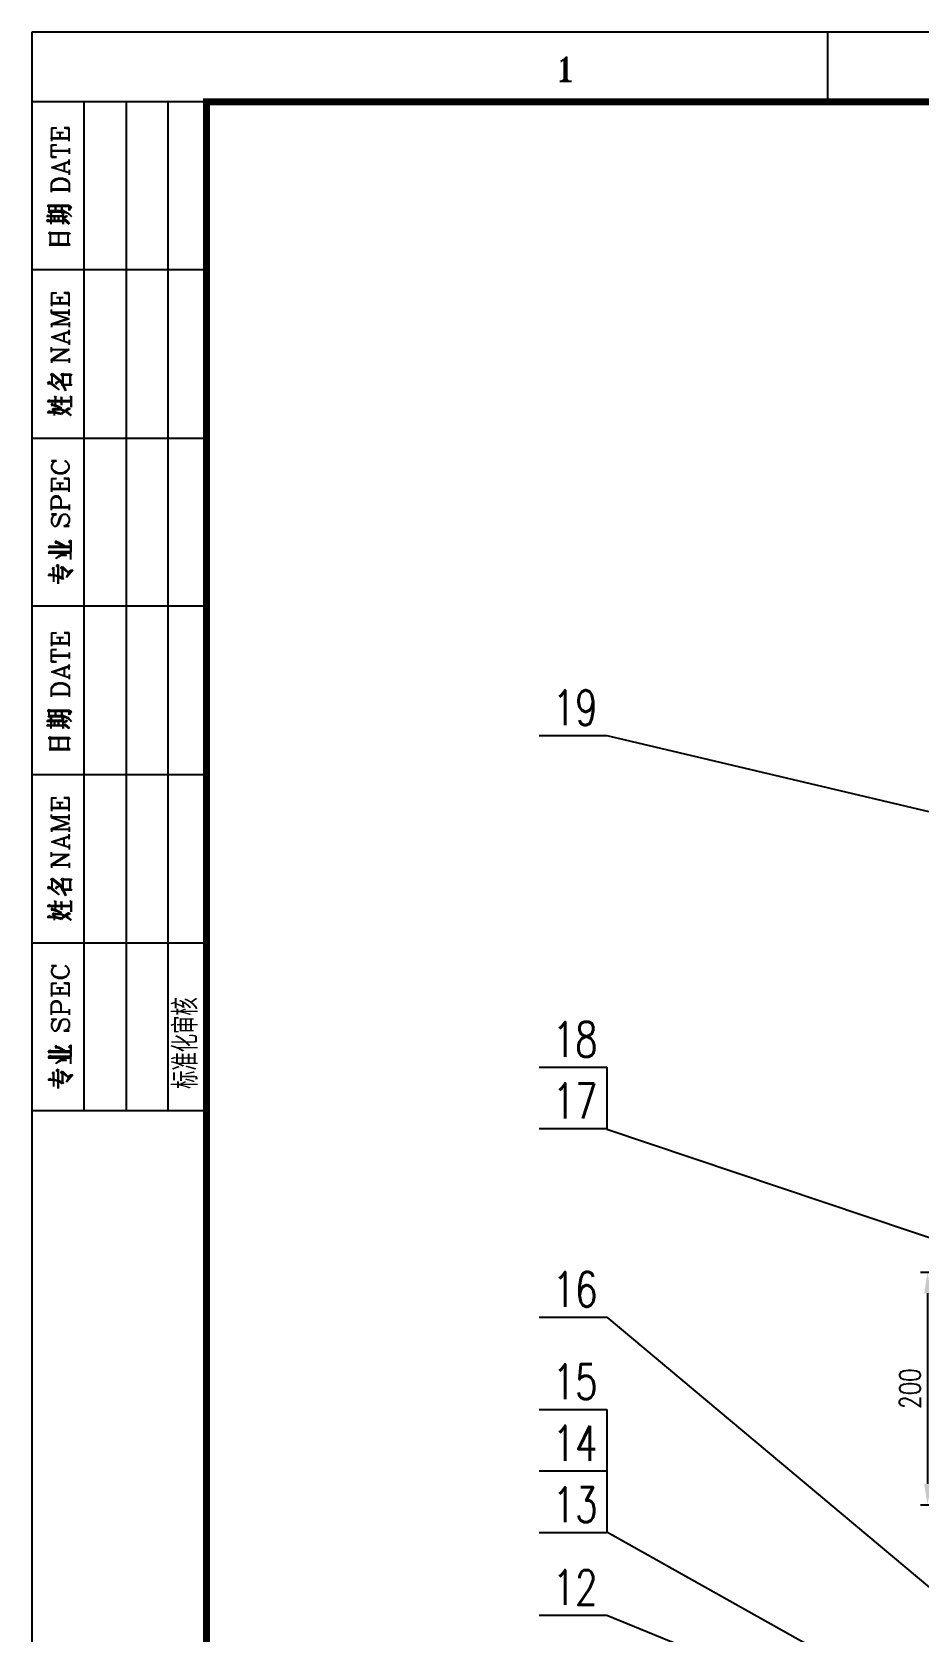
# Model space of a CAD drawing. Extents: x 0 to 1476, y -3 to 841.
# Drawn here: x 0 to 126.9, y 611.8 to 841 of the extents above; entities that cross this region are included whole.
import ezdxf

# ---------------------------------------------------------------- set-up
doc = ezdxf.new("R2010")
doc.units = 0
doc.header["$LTSCALE"] = 3
doc.header["$MEASUREMENT"] = 0
doc.layers.get('0').update_dxf_attribs({"linetype": 'CONTINUOUS'})
doc.layers.get('DEFPOINTS').update_dxf_attribs({"linetype": 'CONTINUOUS'})
for name, color, linetype in [('1', 2, 'CONTINUOUS'), ('2', 1, 'CONTINUOUS'), ('BORDER', 7, 'CONTINUOUS')]:
    doc.layers.add(name, color=color, linetype=linetype)
doc.styles.add('HZTXT', font='romans', dxfattribs={"width": 0.75, "bigfont": 'HZTXT'})
doc.styles.get("Standard").update_dxf_attribs({"font": 'simplex', "width": 0.75, "bigfont": 'hztxt'})
doc.dimstyles.get("Standard").update_dxf_attribs({"dimtxt": 3, "dimasz": 3, "dimexe": 1, "dimexo": 0.06, "dimgap": 1, "dimtad": 1, "dimzin": 0, "dimtxsty": 'STANDARD', "dimcen": 0.09, "dimclrd": 3, "dimclre": 3, "dimclrt": 3, "dimazin": 3, "dimtfac": 0.051429, "dimtofl": 0, "dimtmove": 0, "dimatfit": 3, "dimtolj": 1, "dimtzin": 0})

# ---------------------------------------------------------------- blocks, each defined once
blk = doc.blocks.new('*D17')
at = {"color": 3, "linetype": 'BYBLOCK'}
for p, q in [((2870.77, 820.58), (2857.23, 820.58)), ((2858.23, 817.58), (2858.23, 790.28)), ((2857.21, 787.28), (2859.23, 787.28))]:
    blk.add_line(p, q, dxfattribs=at)
for points in [[(2857.73, 817.58), (2858.73, 817.58), (2858.23, 820.58)], [(2857.73, 790.28), (2858.73, 790.28), (2858.23, 787.28)]]:
    blk.add_solid(points, dxfattribs=at)
at = {"layer": 'DEFPOINTS', "color": 0, "linetype": 'BYBLOCK'}
for p in [(2870.83, 820.58), (2857.15, 787.28), (2858.23, 787.28)]:
    blk.add_point(p, dxfattribs=at)
at = {"color": 3, "linetype": 'BYBLOCK', "insert": (2855.73, 803.93), "char_height": 3, "attachment_point": 5, "rotation": 90}
blk.add_mtext('\\A1;200', dxfattribs=at)

msp = doc.modelspace()

# ---------------------------------------------------------------- linework, layer by layer
at = {"layer": '1'}
for p, q in [((82.34576, 740.24141), (191.73393, 714.38562)), ((82.34576, 692.72709), (82.34576, 683.84579)), ((82.34576, 683.84579), (149.50792, 661.2554)), ((82.34576, 656.91306), (135.74131, 612.15411)), ((82.34576, 643.68942), (82.34576, 626.12338)), ((82.34576, 626.12338), (126.63885, 601.32905)), ((82.34576, 614.21173), (125.5033, 596.56633))]:
    msp.add_line(p, q, dxfattribs=at)
at = {"layer": '2'}
for p, q in [((72.66413, 740.24141), (82.34576, 740.24141)), ((72.66413, 692.72709), (82.34576, 692.72709)), ((72.66413, 683.91133), (82.34576, 683.91133)), ((72.66413, 656.91306), (82.34576, 656.91306)), ((72.66413, 643.68942), (82.34576, 643.68942)), ((72.66413, 634.87366), (82.34576, 634.87366)), ((72.66413, 626.0579), (82.34576, 626.0579)), ((72.66413, 614.21173), (82.34576, 614.21173))]:
    msp.add_line(p, q, dxfattribs=at)
at = {"layer": 'BORDER'}
for p, q in [((594, 841), (0, 841)), ((0, 841), (0, 0)), ((114, 830.5), (114, 841)), ((24.99188, 831.00812), (0, 831.00812)), ((7.47279, 686.4503), (7.47279, 831.00812)), ((13.46769, 831.00812), (13.46769, 686.4503)), ((19.5051, 686.4503), (19.5051, 831.00812)), ((3.51871, 827.26663), (2.79592, 827.13908)), ((2.79592, 827.26663), (3.51871, 827.26663)), ((2.79592, 827.26663), (2.79592, 825.35336)), ((2.79592, 825.6935), (2.79592, 825.82105)), ((2.79592, 825.82105), (5.30442, 825.82105)), ((5.30442, 825.6935), (2.79592, 825.6935)), ((4.4966, 826.54384), (3.51871, 826.54384)), ((3.98639, 826.54384), (3.98639, 825.82105)), ((4.62415, 827.26663), (5.30442, 827.13908)), ((5.30442, 827.26663), (4.62415, 827.26663)), ((5.30442, 825.35336), (5.30442, 827.26663)), ((3.51871, 824.84316), (2.79592, 824.71561)), ((2.79592, 824.84316), (3.51871, 824.84316)), ((2.79592, 823.05744), (2.79592, 824.84316)), ((2.79592, 823.90778), (2.79592, 824.03533)), ((2.79592, 824.03533), (5.30442, 824.03533)), ((5.30442, 823.90778), (2.79592, 823.90778)), ((3.51871, 823.05744), (2.79592, 823.18499)), ((2.79592, 823.18499), (2.79592, 823.05744)), ((2.79592, 823.05744), (3.51871, 823.05744)), ((5.30442, 824.37547), (5.30442, 823.52513)), ((2.79592, 821.61186), (5.30442, 822.4622)), ((5.30442, 820.80404), (2.79592, 821.61186)), ((5.30442, 822.33465), (3.17857, 821.61186)), ((4.62415, 822.12207), (4.62415, 821.01663)), ((5.30442, 821.99452), (5.30442, 822.71731)), ((5.30442, 822.4622), (5.30442, 822.33465)), ((5.30442, 821.27173), (5.30442, 820.54894)), ((2.79592, 819.23091), (2.92347, 819.61357)), ((2.79592, 819.23091), (2.92347, 819.48601)), ((2.79592, 818.04044), (2.79592, 819.23091)), ((5.30442, 818.50812), (2.79592, 818.50812)), ((2.79592, 818.38057), (5.30442, 818.38057)), ((2.92347, 819.61357), (3.17857, 819.82615)), ((2.92347, 819.48601), (3.17857, 819.6986)), ((3.17857, 819.82615), (3.39116, 819.9537)), ((3.17857, 819.6986), (3.39116, 819.82615)), ((3.39116, 819.9537), (3.77381, 820.08125)), ((3.39116, 819.82615), (3.77381, 819.9537)), ((3.77381, 820.08125), (4.36905, 820.08125)), ((3.77381, 819.9537), (4.36905, 819.9537)), ((4.36905, 820.08125), (4.70918, 819.9537)), ((4.36905, 819.9537), (4.70918, 819.82615)), ((4.70918, 819.9537), (4.96429, 819.82615)), ((4.70918, 819.82615), (4.96429, 819.6986)), ((4.96429, 819.82615), (5.21939, 819.61357)), ((4.96429, 819.6986), (5.21939, 819.48601)), ((5.21939, 819.61357), (5.30442, 819.23091)), ((5.21939, 819.48601), (5.30442, 819.23091)), ((5.30442, 819.23091), (5.30442, 818.04044)), ((5.30442, 818.38057), (5.30442, 818.50812)), ((2.32823, 816.16969), (2.45578, 816.25472)), ((2.32823, 815.99962), (2.32823, 816.16969)), ((2.45578, 815.87207), (2.32823, 815.99962)), ((2.45578, 816.25472), (2.62585, 816.16969)), ((3.34864, 815.99962), (2.45578, 815.99962)), ((2.45578, 815.99962), (2.45578, 815.87207)), ((2.62585, 816.16969), (5.34694, 816.16969)), ((3.34864, 815.36186), (3.34864, 815.99962)), ((3.34864, 815.99962), (3.34864, 815.36186)), ((4.28401, 815.99962), (3.34864, 815.99962)), ((4.28401, 815.36186), (4.28401, 815.99962)), ((4.28401, 815.99962), (4.28401, 815.36186)), ((5.34694, 815.99962), (4.28401, 815.99962)), ((5.34694, 816.16969), (5.64456, 815.87207)), ((5.34694, 815.4469), (5.34694, 815.99962)), ((2.11565, 814.55404), (2.32823, 814.80914)), ((2.7534, 814.55404), (2.11565, 814.55404)), ((2.11565, 813.87377), (2.32823, 814.17139)), ((2.7534, 813.87377), (2.11565, 813.87377)), ((2.32823, 815.1918), (2.45578, 815.36186)), ((4.58163, 815.1918), (2.32823, 815.1918)), ((2.32823, 814.80914), (2.45578, 814.68159)), ((2.32823, 814.17139), (2.45578, 814.00132)), ((2.45578, 815.36186), (2.45578, 815.87207)), ((4.58163, 815.36186), (2.45578, 815.36186)), ((2.45578, 814.68159), (2.7534, 814.68159)), ((2.45578, 814.00132), (2.7534, 814.00132)), ((2.62585, 814.97921), (2.7534, 815.06425)), ((2.7534, 814.80914), (2.62585, 814.97921)), ((2.7534, 815.06425), (2.7534, 814.68159)), ((2.7534, 814.68159), (2.7534, 814.80914)), ((2.7534, 814.68159), (4.45408, 814.68159)), ((3.22109, 814.55404), (2.7534, 814.55404)), ((2.7534, 814.55404), (2.7534, 814.00132)), ((2.7534, 814.00132), (2.7534, 814.55404)), ((2.7534, 814.00132), (4.45408, 814.00132)), ((2.7534, 813.49112), (2.7534, 813.87377)), ((4.45408, 813.87377), (2.7534, 813.87377)), ((3.22109, 814.00132), (3.22109, 814.55404)), ((3.22109, 814.55404), (3.22109, 814.00132)), ((3.81633, 814.55404), (3.22109, 814.55404)), ((3.81633, 814.00132), (3.81633, 814.55404)), ((3.81633, 814.55404), (3.81633, 814.00132)), ((4.45408, 814.55404), (3.81633, 814.55404)), ((4.28401, 814.97921), (4.45408, 815.06425)), ((4.45408, 814.80914), (4.28401, 814.97921)), ((4.45408, 815.06425), (4.45408, 814.55404)), ((4.45408, 814.68159), (4.45408, 814.80914)), ((4.45408, 814.29894), (4.92177, 814.68159)), ((4.92177, 814.55404), (4.45408, 814.29894)), ((4.45408, 814.55404), (4.45408, 814.29894)), ((4.45408, 814.00132), (4.45408, 814.55404)), ((4.45408, 814.29894), (4.45408, 813.49112)), ((4.45408, 813.49112), (4.45408, 813.87377)), ((4.58163, 815.36186), (5.17687, 815.06425)), ((5.17687, 814.97921), (4.58163, 815.1918)), ((4.58163, 814.00132), (4.70918, 814.17139)), ((4.70918, 814.00132), (4.58163, 814.00132)), ((4.70918, 814.17139), (5.17687, 813.78874)), ((5.34694, 813.49112), (4.70918, 814.00132)), ((5.04932, 814.68159), (4.92177, 814.55404)), ((4.92177, 814.68159), (5.04932, 814.68159)), ((5.17687, 815.06425), (5.64456, 814.55404)), ((5.64456, 814.55404), (5.17687, 814.97921)), ((5.17687, 813.78874), (5.34694, 813.49112)), ((5.47449, 815.74452), (5.34694, 815.4469)), ((5.64456, 815.87207), (5.47449, 815.74452)), ((2.45578, 812.21561), (2.62585, 812.34316)), ((2.45578, 812.08806), (2.45578, 812.21561)), ((2.45578, 812.08806), (2.62585, 811.9605)), ((2.62585, 812.34316), (2.7534, 812.21561)), ((2.62585, 812.08806), (2.62585, 810.64248)), ((5.47449, 812.08806), (2.62585, 812.08806)), ((2.7534, 812.21561), (5.34694, 812.21561)), ((3.81633, 812.08806), (3.81633, 810.64248)), ((5.17687, 812.08806), (3.81633, 812.08806)), ((5.17687, 810.64248), (5.17687, 812.08806)), ((5.34694, 812.21561), (5.47449, 812.08806)), ((2.62585, 810.64248), (2.45578, 810.51493)), ((2.45578, 810.51493), (5.47449, 810.51493)), ((3.81633, 810.64248), (2.62585, 810.64248)), ((2.62585, 810.64248), (3.81633, 810.64248)), ((3.81633, 810.64248), (5.34694, 810.64248)), ((5.34694, 810.64248), (5.17687, 810.64248)), ((5.47449, 810.51493), (5.34694, 810.64248)), ((25.5, 806.9435), (0, 806.9435)), ((3.51871, 803.62717), (2.79592, 803.49962)), ((2.79592, 803.62717), (3.51871, 803.62717)), ((2.79592, 803.62717), (2.79592, 801.71391)), ((4.45408, 802.90438), (3.51871, 802.90438)), ((3.98639, 802.90438), (3.98639, 802.18159)), ((4.58163, 803.62717), (5.30442, 803.49962)), ((5.30442, 803.62717), (4.58163, 803.62717)), ((5.30442, 801.71391), (5.30442, 803.62717)), ((2.79592, 802.05404), (2.79592, 802.18159)), ((2.79592, 802.18159), (5.30442, 802.18159)), ((5.30442, 802.05404), (2.79592, 802.05404)), ((2.79592, 800.73601), (2.79592, 801.24622)), ((2.79592, 800.73601), (2.79592, 800.86357)), ((2.79592, 800.86357), (5.30442, 800.86357)), ((5.30442, 800.73601), (2.79592, 800.73601)), ((2.79592, 800.73601), (5.30442, 799.92819)), ((5.30442, 799.92819), (2.79592, 799.07785)), ((2.79592, 799.2054), (4.92177, 799.92819)), ((5.30442, 800.39588), (5.30442, 801.24622)), ((2.79592, 799.2054), (2.79592, 798.6952)), ((2.79592, 799.07785), (2.79592, 799.2054)), ((5.30442, 799.07785), (2.79592, 799.07785)), ((2.79592, 797.29214), (5.30442, 798.09996)), ((5.30442, 798.01493), (3.13605, 797.29214)), ((4.58163, 797.75982), (4.58163, 796.6969)), ((5.30442, 799.41799), (5.30442, 798.6952)), ((5.30442, 797.63227), (5.30442, 798.35506)), ((5.30442, 798.09996), (5.30442, 798.01493)), ((5.30442, 796.4418), (2.79592, 797.29214)), ((2.79592, 795.12377), (2.79592, 795.84656)), ((2.79592, 795.50642), (5.30442, 795.50642)), ((2.79592, 794.06084), (5.04932, 795.50642)), ((5.30442, 795.50642), (3.0085, 794.06084)), ((5.30442, 796.90948), (5.30442, 796.18669)), ((2.79592, 794.06084), (2.79592, 793.59316)), ((2.79592, 793.93329), (2.79592, 794.06084)), ((5.30442, 793.93329), (2.79592, 793.93329)), ((5.30442, 794.27343), (5.30442, 793.59316)), ((2.41327, 790.87207), (2.2432, 790.65948)), ((2.58333, 790.78703), (2.41327, 790.87207)), ((2.88095, 790.65948), (2.58333, 790.78703)), ((2.7534, 791.97751), (2.88095, 792.06255)), ((2.7534, 791.84996), (2.7534, 791.97751)), ((2.88095, 791.67989), (2.7534, 791.84996)), ((2.88095, 792.06255), (4.11395, 791.04214)), ((2.88095, 791.84996), (2.88095, 791.67989)), ((3.0085, 791.84996), (2.88095, 791.84996)), ((2.88095, 790.65948), (2.88095, 791.67989)), ((3.90136, 791.04214), (3.0085, 791.84996)), ((3.77381, 790.87207), (3.34864, 790.48942)), ((3.47619, 790.78703), (3.34864, 790.48942)), ((3.47619, 790.78703), (3.64626, 790.87207)), ((3.64626, 790.87207), (3.77381, 790.87207)), ((4.41156, 790.40438), (3.90136, 791.04214)), ((4.11395, 791.04214), (4.41156, 790.48942)), ((4.2415, 791.97751), (4.41156, 792.06255)), ((4.2415, 791.84996), (4.2415, 791.97751)), ((4.41156, 791.67989), (4.2415, 791.84996)), ((4.41156, 792.06255), (4.53912, 791.97751)), ((5.47449, 791.84996), (4.41156, 791.84996)), ((4.41156, 791.84996), (4.41156, 790.48942)), ((4.41156, 790.48942), (4.41156, 791.67989)), ((4.53912, 791.97751), (5.60204, 791.97751)), ((5.47449, 790.48942), (5.47449, 791.84996)), ((5.47449, 791.84996), (5.47449, 790.48942)), ((5.72959, 791.84996), (5.47449, 791.84996)), ((5.60204, 791.97751), (5.72959, 791.84996)), ((2.2432, 790.65948), (2.58333, 790.65948)), ((2.58333, 790.65948), (3.90136, 789.72411)), ((3.90136, 789.72411), (2.88095, 790.65948)), ((3.22109, 788.74622), (3.34864, 788.83125)), ((3.34864, 788.57615), (3.22109, 788.74622)), ((3.34864, 788.83125), (3.34864, 788.1935)), ((3.34864, 788.1935), (3.34864, 788.57615)), ((4.11395, 788.57615), (4.2415, 788.74622)), ((4.2415, 788.4486), (4.11395, 788.57615)), ((4.2415, 790.40438), (4.41156, 790.48942)), ((5.72959, 790.40438), (4.2415, 790.40438)), ((4.2415, 788.74622), (4.2415, 788.1935)), ((4.41156, 790.48942), (5.60204, 790.48942)), ((4.41156, 790.48942), (4.70918, 789.97921)), ((4.83673, 789.59656), (4.41156, 790.40438)), ((4.70918, 789.97921), (4.83673, 789.59656)), ((5.47449, 788.74622), (5.60204, 788.83125)), ((5.60204, 788.57615), (5.47449, 788.74622)), ((5.60204, 790.48942), (5.72959, 790.40438)), ((5.60204, 788.83125), (5.60204, 787.25812)), ((5.60204, 788.1935), (5.60204, 788.57615)), ((2.2432, 788.02343), (2.41327, 788.32105)), ((3.34864, 788.02343), (2.2432, 788.02343)), ((2.2432, 786.4503), (2.41327, 786.74792)), ((3.22109, 786.4503), (2.2432, 786.4503)), ((2.41327, 788.32105), (2.58333, 788.1935)), ((2.41327, 786.74792), (2.58333, 786.62037)), ((2.58333, 788.1935), (3.34864, 788.1935)), ((2.58333, 786.62037), (3.22109, 786.62037)), ((2.88095, 787.81084), (2.7534, 787.55574)), ((2.7534, 787.55574), (3.0085, 787.55574)), ((3.0085, 787.64078), (2.88095, 787.81084)), ((3.34864, 787.55574), (3.0085, 787.64078)), ((3.0085, 787.55574), (4.2415, 787.13057)), ((3.0085, 787.00302), (3.22109, 787.13057)), ((3.0085, 786.87547), (3.0085, 787.00302)), ((3.22109, 786.74792), (3.0085, 786.87547)), ((3.22109, 787.13057), (3.34864, 787.00302)), ((3.22109, 786.87547), (3.22109, 786.62037)), ((4.11395, 786.87547), (3.22109, 786.87547)), ((3.22109, 786.62037), (3.22109, 786.74792)), ((3.22109, 786.62037), (4.2415, 786.36527)), ((3.22109, 786.06765), (3.22109, 786.4503)), ((4.2415, 786.1952), (3.22109, 786.4503)), ((3.34864, 788.1935), (4.2415, 788.1935)), ((4.2415, 788.02343), (3.34864, 788.02343)), ((3.34864, 787.55574), (3.34864, 788.02343)), ((4.2415, 787.13057), (3.34864, 787.55574)), ((3.34864, 787.00302), (4.11395, 787.00302)), ((4.11395, 787.00302), (4.83673, 786.74792)), ((4.83673, 786.62037), (4.11395, 786.87547)), ((4.2415, 788.1935), (4.2415, 788.4486)), ((4.2415, 788.1935), (5.60204, 788.1935)), ((4.2415, 787.55574), (4.2415, 788.02343)), ((4.2415, 788.02343), (4.2415, 787.55574)), ((5.60204, 788.02343), (4.2415, 788.02343)), ((4.2415, 786.36527), (5.17687, 787.13057)), ((4.70918, 786.62037), (4.2415, 786.1952)), ((5.17687, 786.87547), (4.70918, 786.62037)), ((4.83673, 786.74792), (5.60204, 786.06765)), ((5.60204, 786.06765), (4.83673, 786.62037)), ((5.17687, 787.13057), (5.30442, 787.13057)), ((5.47449, 787.00302), (5.17687, 786.87547)), ((5.30442, 787.13057), (5.47449, 787.00302)), ((5.60204, 787.25812), (5.60204, 788.02343)), ((0, 782.83635), (25.5, 782.83635)), ((3.51871, 779.56255), (2.79592, 779.56255)), ((2.79592, 779.56255), (3.17857, 779.43499)), ((3.17857, 779.43499), (2.92347, 779.17989)), ((3.51871, 779.56255), (3.17857, 779.43499)), ((4.96429, 779.43499), (4.70918, 779.56255)), ((5.17687, 779.17989), (4.96429, 779.43499)), ((2.92347, 779.17989), (2.79592, 778.83976)), ((2.79592, 778.83976), (2.79592, 778.58465)), ((2.79592, 778.58465), (2.92347, 778.37207)), ((2.79592, 778.58465), (2.92347, 778.24452)), ((3.51871, 777.05404), (2.79592, 776.92649)), ((2.79592, 777.05404), (3.51871, 777.05404)), ((2.79592, 777.05404), (2.79592, 775.14078)), ((2.92347, 778.37207), (3.17857, 778.11697)), ((2.92347, 778.24452), (3.17857, 777.98942)), ((3.17857, 778.11697), (3.39116, 777.98942)), ((3.17857, 777.98942), (3.39116, 777.86186)), ((3.39116, 777.98942), (3.77381, 777.86186)), ((3.39116, 777.86186), (3.77381, 777.73431)), ((3.77381, 777.86186), (4.36905, 777.86186)), ((3.77381, 777.73431), (4.36905, 777.73431)), ((4.36905, 777.86186), (4.70918, 777.98942)), ((4.36905, 777.73431), (4.70918, 777.86186)), ((4.58163, 777.05404), (5.30442, 776.92649)), ((5.30442, 777.05404), (4.58163, 777.05404)), ((4.70918, 777.98942), (4.96429, 778.11697)), ((4.70918, 777.86186), (4.96429, 777.98942)), ((4.96429, 778.11697), (5.17687, 778.37207)), ((4.96429, 777.98942), (5.17687, 778.24452)), ((5.30442, 778.83976), (5.17687, 779.17989)), ((5.17687, 778.37207), (5.30442, 778.58465)), ((5.17687, 778.24452), (5.30442, 778.58465)), ((5.30442, 778.58465), (5.30442, 778.83976)), ((5.30442, 775.14078), (5.30442, 777.05404)), ((2.79592, 775.48091), (2.79592, 775.60846)), ((2.79592, 775.60846), (5.30442, 775.60846)), ((5.30442, 775.48091), (2.79592, 775.48091)), ((4.4966, 776.33125), (3.51871, 776.33125)), ((3.98639, 776.33125), (3.98639, 775.60846)), ((2.79592, 773.90778), (2.92347, 774.29044)), ((2.79592, 773.90778), (2.92347, 774.16289)), ((2.79592, 772.50472), (2.79592, 773.90778)), ((2.79592, 772.84486), (2.79592, 772.97241)), ((2.79592, 772.97241), (5.30442, 772.97241)), ((5.30442, 772.84486), (2.79592, 772.84486)), ((2.92347, 774.29044), (3.05102, 774.41799)), ((2.92347, 774.16289), (3.05102, 774.29044)), ((3.05102, 774.41799), (3.30612, 774.54554)), ((3.05102, 774.29044), (3.30612, 774.41799)), ((3.30612, 774.54554), (3.64626, 774.54554)), ((3.30612, 774.41799), (3.64626, 774.41799)), ((3.64626, 774.54554), (3.90136, 774.41799)), ((3.64626, 774.41799), (3.90136, 774.29044)), ((3.90136, 774.41799), (3.98639, 774.29044)), ((3.90136, 774.29044), (3.98639, 774.16289)), ((3.98639, 774.29044), (4.11395, 773.90778)), ((3.98639, 774.16289), (4.11395, 773.90778)), ((4.11395, 773.90778), (4.11395, 772.97241)), ((5.30442, 773.31255), (5.30442, 772.50472)), ((3.51871, 771.90948), (2.79592, 771.90948)), ((2.79592, 771.90948), (3.17857, 771.78193)), ((2.92347, 771.52683), (2.79592, 771.18669)), ((2.79592, 771.18669), (2.79592, 770.80404)), ((2.79592, 770.80404), (2.92347, 770.46391)), ((3.17857, 771.78193), (2.92347, 771.52683)), ((2.92347, 770.46391), (3.17857, 770.2088)), ((3.17857, 771.78193), (3.51871, 771.90948)), ((3.17857, 770.2088), (3.39116, 770.2088)), ((3.64626, 770.46391), (3.39116, 770.2088)), ((3.39116, 770.2088), (3.64626, 770.33635)), ((3.64626, 770.46391), (3.77381, 770.71901)), ((3.64626, 770.33635), (3.77381, 770.46391)), ((3.77381, 770.71901), (3.98639, 771.39928)), ((3.77381, 770.46391), (3.90136, 770.71901)), ((3.90136, 770.71901), (4.11395, 771.39928)), ((3.98639, 771.39928), (4.11395, 771.65438)), ((4.11395, 771.65438), (4.2415, 771.78193)), ((4.11395, 771.39928), (4.2415, 771.65438)), ((4.2415, 771.78193), (4.4966, 771.90948)), ((4.2415, 771.65438), (4.4966, 771.90948)), ((4.4966, 771.90948), (4.96429, 771.90948)), ((4.96429, 770.33635), (4.58163, 770.2088)), ((4.58163, 770.2088), (5.30442, 770.2088)), ((4.96429, 771.90948), (5.17687, 771.65438)), ((5.17687, 770.59146), (4.96429, 770.33635)), ((5.30442, 770.2088), (4.96429, 770.33635)), ((5.17687, 771.65438), (5.30442, 771.31425)), ((5.30442, 770.93159), (5.17687, 770.59146)), ((5.30442, 771.31425), (5.30442, 770.93159)), ((3.43367, 768.12547), (3.30612, 767.82785)), ((3.56122, 767.9554), (3.43367, 768.12547)), ((3.90136, 767.82785), (3.56122, 767.9554)), ((5.2619, 767.9554), (5.55952, 768.2105)), ((5.55952, 767.7003), (5.2619, 767.9554)), ((5.55952, 768.2105), (5.55952, 767.31765)), ((2.54082, 767.40268), (2.32823, 767.1901)), ((2.32823, 767.1901), (5.55952, 767.1901)), ((2.54082, 766.63737), (2.32823, 766.38227)), ((2.32823, 766.38227), (5.55952, 766.38227)), ((2.66837, 767.31765), (2.54082, 767.40268)), ((2.66837, 766.50982), (2.54082, 766.63737)), ((4.79422, 767.31765), (2.66837, 767.31765)), ((5.55952, 766.50982), (2.66837, 766.50982)), ((3.30612, 767.82785), (3.56122, 767.82785)), ((3.43367, 765.57445), (3.90136, 765.99962)), ((4.19898, 765.99962), (3.43367, 765.57445)), ((3.56122, 767.82785), (3.90136, 767.7003)), ((4.79422, 767.31765), (3.90136, 767.82785)), ((3.90136, 767.7003), (4.79422, 767.31765)), ((3.90136, 765.99962), (4.19898, 766.12717)), ((4.19898, 766.12717), (4.79422, 766.12717)), ((4.92177, 765.99962), (4.19898, 765.99962)), ((5.55952, 767.31765), (4.79422, 767.31765)), ((4.79422, 766.12717), (4.92177, 765.99962)), ((5.55952, 765.4469), (5.55952, 767.7003)), ((5.55952, 767.1901), (5.55952, 766.50982)), ((2.32823, 763.15098), (2.54082, 763.40608)), ((2.54082, 763.40608), (2.66837, 763.23601)), ((2.96599, 764.17139), (3.09354, 764.34146)), ((2.96599, 764.04384), (2.96599, 764.17139)), ((3.09354, 763.91629), (2.96599, 764.04384)), ((3.09354, 764.34146), (3.09354, 763.23601)), ((3.09354, 763.23601), (3.09354, 763.91629)), ((3.56122, 764.59656), (3.73129, 764.72411)), ((3.56122, 764.42649), (3.56122, 764.59656)), ((3.73129, 764.34146), (3.56122, 764.42649)), ((3.73129, 764.72411), (3.73129, 763.15098)), ((3.73129, 763.15098), (3.73129, 764.34146)), ((4.19898, 764.34146), (4.36905, 764.42649)), ((4.19898, 764.17139), (4.19898, 764.34146)), ((4.36905, 764.04384), (4.19898, 764.17139)), ((4.36905, 764.42649), (5.2619, 763.53363)), ((4.36905, 764.17139), (4.36905, 762.85336)), ((5.2619, 763.53363), (4.36905, 764.17139)), ((4.36905, 762.85336), (4.36905, 764.04384)), ((5.85714, 763.91629), (4.92177, 762.85336)), ((4.92177, 762.85336), (5.2619, 763.53363)), ((5.2619, 763.53363), (5.38946, 763.78874)), ((5.38946, 763.78874), (5.55952, 763.91629)), ((5.55952, 763.91629), (5.85714, 763.91629)), ((3.09354, 763.15098), (2.32823, 763.15098)), ((2.66837, 763.23601), (3.09354, 763.23601)), ((3.09354, 763.23601), (3.73129, 763.15098)), ((3.73129, 762.98091), (3.09354, 763.15098)), ((3.09354, 763.15098), (3.09354, 762.21561)), ((3.73129, 763.15098), (4.36905, 762.85336)), ((3.73129, 761.9605), (3.73129, 762.98091)), ((3.73129, 762.98091), (3.73129, 761.9605)), ((4.19898, 762.72581), (3.73129, 762.98091)), ((4.36905, 762.59826), (4.19898, 762.72581)), ((4.36905, 762.85336), (4.4966, 762.72581)), ((4.4966, 762.72581), (4.36905, 762.59826)), ((25.5, 758.72921), (0, 758.72921)), ((3.51871, 754.9452), (2.79592, 754.81765)), ((2.79592, 754.9452), (3.51871, 754.9452)), ((2.79592, 754.9452), (2.79592, 753.03193)), ((4.4966, 754.22241), (3.51871, 754.22241)), ((3.98639, 754.22241), (3.98639, 753.49962)), ((4.62415, 754.9452), (5.30442, 754.81765)), ((5.30442, 754.9452), (4.62415, 754.9452)), ((5.30442, 753.03193), (5.30442, 754.9452)), ((2.79592, 753.37207), (2.79592, 753.49962)), ((2.79592, 753.49962), (5.30442, 753.49962)), ((5.30442, 753.37207), (2.79592, 753.37207)), ((3.51871, 752.56425), (2.79592, 752.43669)), ((2.79592, 752.56425), (3.51871, 752.56425)), ((2.79592, 750.77853), (2.79592, 752.56425)), ((5.30442, 752.09656), (5.30442, 751.24622)), ((2.79592, 751.58635), (2.79592, 751.71391)), ((2.79592, 751.71391), (5.30442, 751.71391)), ((5.30442, 751.58635), (2.79592, 751.58635)), ((3.51871, 750.77853), (2.79592, 750.86357)), ((2.79592, 750.86357), (2.79592, 750.77853)), ((2.79592, 750.77853), (3.51871, 750.77853)), ((2.79592, 749.33295), (5.30442, 750.18329)), ((5.30442, 750.05574), (3.17857, 749.33295)), ((4.62415, 749.80064), (4.62415, 748.73772)), ((5.30442, 749.67309), (5.30442, 750.39588)), ((5.30442, 750.18329), (5.30442, 750.05574)), ((5.30442, 748.48261), (2.79592, 749.33295)), ((2.79592, 746.952), (2.92347, 747.29214)), ((2.92347, 747.29214), (3.17857, 747.54724)), ((2.92347, 747.16459), (3.17857, 747.41969)), ((3.17857, 747.54724), (3.39116, 747.67479)), ((3.17857, 747.41969), (3.39116, 747.54724)), ((3.39116, 747.67479), (3.77381, 747.75982)), ((3.39116, 747.54724), (3.77381, 747.67479)), ((3.77381, 747.75982), (4.36905, 747.75982)), ((3.77381, 747.67479), (4.36905, 747.67479)), ((4.36905, 747.75982), (4.70918, 747.67479)), ((4.36905, 747.67479), (4.70918, 747.54724)), ((4.70918, 747.67479), (4.96429, 747.54724)), ((4.70918, 747.54724), (4.96429, 747.41969)), ((4.96429, 747.54724), (5.21939, 747.29214)), ((4.96429, 747.41969), (5.21939, 747.16459)), ((5.21939, 747.29214), (5.30442, 746.952)), ((5.30442, 748.9503), (5.30442, 748.27003)), ((2.79592, 746.952), (2.92347, 747.16459)), ((2.79592, 745.76152), (2.79592, 746.952)), ((2.79592, 746.10166), (2.79592, 746.22921)), ((2.79592, 746.22921), (5.30442, 746.22921)), ((5.30442, 746.10166), (2.79592, 746.10166)), ((5.21939, 747.16459), (5.30442, 746.952)), ((5.30442, 746.952), (5.30442, 745.76152)), ((2.32823, 743.84826), (2.45578, 743.97581)), ((2.32823, 743.67819), (2.32823, 743.84826)), ((2.45578, 743.59316), (2.32823, 743.67819)), ((2.32823, 742.91289), (2.45578, 743.04044)), ((4.58163, 742.91289), (2.32823, 742.91289)), ((2.45578, 743.97581), (2.62585, 743.84826)), ((3.34864, 743.67819), (2.45578, 743.67819)), ((2.45578, 743.67819), (2.45578, 743.59316)), ((2.45578, 743.04044), (2.45578, 743.59316)), ((4.58163, 743.04044), (2.45578, 743.04044)), ((2.62585, 743.84826), (5.34694, 743.84826)), ((2.62585, 742.65778), (2.7534, 742.78533)), ((2.7534, 742.48772), (2.62585, 742.65778)), ((2.7534, 742.78533), (2.7534, 742.40268)), ((3.34864, 743.04044), (3.34864, 743.67819)), ((3.34864, 743.67819), (3.34864, 743.04044)), ((4.28401, 743.67819), (3.34864, 743.67819)), ((4.28401, 743.04044), (4.28401, 743.67819)), ((4.28401, 743.67819), (4.28401, 743.04044)), ((5.34694, 743.67819), (4.28401, 743.67819)), ((4.28401, 742.65778), (4.45408, 742.78533)), ((4.45408, 742.48772), (4.28401, 742.65778)), ((4.45408, 742.78533), (4.45408, 742.23261)), ((4.58163, 743.04044), (5.17687, 742.78533)), ((5.17687, 742.65778), (4.58163, 742.91289)), ((5.17687, 742.78533), (5.64456, 742.23261)), ((5.64456, 742.23261), (5.17687, 742.65778)), ((5.34694, 743.84826), (5.64456, 743.59316)), ((5.34694, 743.16799), (5.34694, 743.67819)), ((5.47449, 743.42309), (5.34694, 743.16799)), ((5.64456, 743.59316), (5.47449, 743.42309)), ((2.11565, 742.23261), (2.32823, 742.48772)), ((2.7534, 742.23261), (2.11565, 742.23261)), ((2.11565, 741.59486), (2.32823, 741.84996)), ((2.7534, 741.59486), (2.11565, 741.59486)), ((2.32823, 742.48772), (2.45578, 742.40268)), ((2.32823, 741.84996), (2.45578, 741.72241)), ((2.45578, 742.40268), (2.7534, 742.40268)), ((2.45578, 741.72241), (2.7534, 741.72241)), ((2.7534, 742.40268), (2.7534, 742.48772)), ((2.7534, 742.40268), (4.45408, 742.40268)), ((3.22109, 742.23261), (2.7534, 742.23261)), ((2.7534, 742.23261), (2.7534, 741.72241)), ((2.7534, 741.72241), (2.7534, 742.23261)), ((2.7534, 741.72241), (4.45408, 741.72241)), ((2.7534, 741.2122), (2.7534, 741.59486)), ((4.45408, 741.59486), (2.7534, 741.59486)), ((3.22109, 741.72241), (3.22109, 742.23261)), ((3.22109, 742.23261), (3.22109, 741.72241)), ((3.81633, 742.23261), (3.22109, 742.23261)), ((3.81633, 741.72241), (3.81633, 742.23261)), ((3.81633, 742.23261), (3.81633, 741.72241)), ((4.45408, 742.23261), (3.81633, 742.23261)), ((4.45408, 742.40268), (4.45408, 742.48772)), ((4.45408, 741.97751), (4.92177, 742.40268)), ((4.92177, 742.23261), (4.45408, 741.97751)), ((4.45408, 742.23261), (4.45408, 741.97751)), ((4.45408, 741.72241), (4.45408, 742.23261)), ((4.45408, 741.97751), (4.45408, 741.2122)), ((4.45408, 741.2122), (4.45408, 741.59486)), ((4.58163, 741.72241), (4.70918, 741.84996)), ((4.70918, 741.72241), (4.58163, 741.72241)), ((4.70918, 741.84996), (5.17687, 741.46731)), ((5.34694, 741.2122), (4.70918, 741.72241)), ((5.04932, 742.40268), (4.92177, 742.23261)), ((4.92177, 742.40268), (5.04932, 742.40268)), ((5.17687, 741.46731), (5.34694, 741.2122)), ((2.45578, 739.93669), (2.62585, 740.06425)), ((2.45578, 739.76663), (2.45578, 739.93669)), ((2.62585, 739.63908), (2.45578, 739.76663)), ((2.62585, 738.36357), (2.45578, 738.1935)), ((2.45578, 738.1935), (5.47449, 738.1935)), ((2.62585, 740.06425), (2.7534, 739.93669)), ((2.62585, 739.76663), (2.62585, 738.36357)), ((5.47449, 739.76663), (2.62585, 739.76663)), ((3.81633, 738.36357), (2.62585, 738.36357)), ((2.62585, 738.36357), (3.81633, 738.36357)), ((2.7534, 739.93669), (5.34694, 739.93669)), ((3.81633, 739.76663), (3.81633, 738.36357)), ((5.17687, 739.76663), (3.81633, 739.76663)), ((3.81633, 738.36357), (5.34694, 738.36357)), ((5.17687, 738.36357), (5.17687, 739.76663)), ((5.34694, 738.36357), (5.17687, 738.36357)), ((5.34694, 739.93669), (5.47449, 739.76663)), ((5.47449, 738.1935), (5.34694, 738.36357)), ((0, 734.62207), (25.5, 734.62207)), ((3.51871, 731.30574), (2.79592, 731.17819)), ((2.79592, 731.30574), (3.51871, 731.30574)), ((2.79592, 731.30574), (2.79592, 729.39248)), ((4.58163, 731.30574), (5.30442, 731.17819)), ((5.30442, 731.30574), (4.58163, 731.30574)), ((5.30442, 729.39248), (5.30442, 731.30574)), ((2.79592, 729.77513), (2.79592, 729.90268)), ((2.79592, 729.90268), (5.30442, 729.90268)), ((5.30442, 729.77513), (2.79592, 729.77513)), ((2.79592, 728.4571), (2.79592, 728.92479)), ((4.45408, 730.58295), (3.51871, 730.58295)), ((3.98639, 730.58295), (3.98639, 729.90268)), ((5.30442, 728.07445), (5.30442, 728.92479)), ((2.79592, 728.4571), (2.79592, 728.58465)), ((2.79592, 728.58465), (5.30442, 728.58465)), ((5.30442, 728.4571), (2.79592, 728.4571)), ((2.79592, 728.4571), (5.30442, 727.60676)), ((5.30442, 727.60676), (2.79592, 726.75642)), ((2.79592, 726.88397), (4.92177, 727.60676)), ((2.79592, 726.88397), (2.79592, 726.41629)), ((2.79592, 726.75642), (2.79592, 726.88397)), ((5.30442, 726.75642), (2.79592, 726.75642)), ((5.30442, 727.13908), (5.30442, 726.41629)), ((2.79592, 724.97071), (5.30442, 725.82105)), ((5.30442, 724.16289), (2.79592, 724.97071)), ((5.30442, 725.6935), (3.13605, 724.97071)), ((4.58163, 725.4384), (4.58163, 724.37547)), ((5.30442, 725.35336), (5.30442, 726.07615)), ((5.30442, 725.82105), (5.30442, 725.6935)), ((5.30442, 724.63057), (5.30442, 723.90778)), ((2.79592, 722.84486), (2.79592, 723.52513)), ((2.79592, 721.73942), (5.04932, 723.18499)), ((2.79592, 723.18499), (5.30442, 723.18499)), ((5.30442, 723.18499), (3.0085, 721.73942)), ((2.7534, 719.65608), (2.88095, 719.78363)), ((2.79592, 721.73942), (2.79592, 721.27173)), ((2.79592, 721.65438), (2.79592, 721.73942)), ((5.30442, 721.65438), (2.79592, 721.65438)), ((2.88095, 719.78363), (4.11395, 718.76323)), ((4.2415, 719.65608), (4.41156, 719.78363)), ((4.41156, 719.78363), (4.53912, 719.65608)), ((5.30442, 721.99452), (5.30442, 721.27173)), ((2.41327, 718.59316), (2.2432, 718.33806)), ((2.2432, 718.33806), (2.58333, 718.33806)), ((2.58333, 718.46561), (2.41327, 718.59316)), ((2.88095, 718.33806), (2.58333, 718.46561)), ((2.58333, 718.33806), (3.90136, 717.40268)), ((2.7534, 719.52853), (2.7534, 719.65608)), ((2.88095, 719.40098), (2.7534, 719.52853)), ((2.88095, 719.52853), (2.88095, 719.40098)), ((3.0085, 719.52853), (2.88095, 719.52853)), ((2.88095, 718.33806), (2.88095, 719.40098)), ((3.90136, 717.40268), (2.88095, 718.33806)), ((3.90136, 718.76323), (3.0085, 719.52853)), ((3.77381, 718.59316), (3.34864, 718.2105)), ((3.47619, 718.46561), (3.34864, 718.2105)), ((3.47619, 718.46561), (3.64626, 718.59316)), ((3.64626, 718.59316), (3.77381, 718.59316)), ((4.41156, 718.08295), (3.90136, 718.76323)), ((4.11395, 718.76323), (4.41156, 718.2105)), ((4.2415, 719.52853), (4.2415, 719.65608)), ((4.41156, 719.40098), (4.2415, 719.52853)), ((4.2415, 718.08295), (4.41156, 718.2105)), ((5.72959, 718.08295), (4.2415, 718.08295)), ((5.47449, 719.52853), (4.41156, 719.52853)), ((4.41156, 719.52853), (4.41156, 718.2105)), ((4.41156, 718.2105), (4.41156, 719.40098)), ((4.41156, 718.2105), (5.60204, 718.2105)), ((4.41156, 718.2105), (4.70918, 717.7003)), ((4.83673, 717.27513), (4.41156, 718.08295)), ((4.53912, 719.65608), (5.60204, 719.65608)), ((4.70918, 717.7003), (4.83673, 717.27513)), ((5.47449, 718.2105), (5.47449, 719.52853)), ((5.47449, 719.52853), (5.47449, 718.2105)), ((5.72959, 719.52853), (5.47449, 719.52853)), ((5.60204, 719.65608), (5.72959, 719.52853)), ((5.60204, 718.2105), (5.72959, 718.08295)), ((2.2432, 715.74452), (2.41327, 715.99962)), ((3.34864, 715.74452), (2.2432, 715.74452)), ((2.41327, 715.99962), (2.58333, 715.87207)), ((2.58333, 715.87207), (3.34864, 715.87207)), ((2.88095, 715.48942), (2.7534, 715.23431)), ((2.7534, 715.23431), (3.0085, 715.23431)), ((3.0085, 715.36186), (2.88095, 715.48942)), ((3.34864, 715.23431), (3.0085, 715.36186)), ((3.0085, 715.23431), (4.2415, 714.80914)), ((3.22109, 716.42479), (3.34864, 716.55234)), ((3.34864, 716.25472), (3.22109, 716.42479)), ((3.34864, 716.55234), (3.34864, 715.87207)), ((3.34864, 715.87207), (3.34864, 716.25472)), ((3.34864, 715.87207), (4.2415, 715.87207)), ((3.34864, 715.23431), (3.34864, 715.74452)), ((4.2415, 715.74452), (3.34864, 715.74452)), ((4.2415, 714.80914), (3.34864, 715.23431)), ((4.11395, 716.25472), (4.2415, 716.42479)), ((4.2415, 716.16969), (4.11395, 716.25472)), ((4.2415, 716.42479), (4.2415, 715.87207)), ((4.2415, 715.87207), (4.2415, 716.16969)), ((4.2415, 715.87207), (5.60204, 715.87207)), ((4.2415, 715.23431), (4.2415, 715.74452)), ((4.2415, 715.74452), (4.2415, 715.23431)), ((5.60204, 715.74452), (4.2415, 715.74452)), ((5.47449, 716.42479), (5.60204, 716.55234)), ((5.60204, 716.25472), (5.47449, 716.42479)), ((5.60204, 716.55234), (5.60204, 714.97921)), ((5.60204, 715.87207), (5.60204, 716.25472)), ((5.60204, 714.97921), (5.60204, 715.74452)), ((2.2432, 714.17139), (2.41327, 714.42649)), ((3.22109, 714.17139), (2.2432, 714.17139)), ((2.41327, 714.42649), (2.58333, 714.29894)), ((2.58333, 714.29894), (3.22109, 714.29894)), ((3.0085, 714.68159), (3.22109, 714.80914)), ((3.0085, 714.59656), (3.0085, 714.68159)), ((3.22109, 714.42649), (3.0085, 714.59656)), ((3.22109, 714.80914), (3.34864, 714.68159)), ((3.22109, 714.59656), (3.22109, 714.29894)), ((4.11395, 714.59656), (3.22109, 714.59656)), ((3.22109, 714.29894), (3.22109, 714.42649)), ((3.22109, 714.29894), (4.2415, 714.04384)), ((3.22109, 713.78874), (3.22109, 714.17139)), ((4.2415, 713.87377), (3.22109, 714.17139)), ((3.34864, 714.68159), (4.11395, 714.68159)), ((4.11395, 714.68159), (4.83673, 714.42649)), ((4.83673, 714.29894), (4.11395, 714.59656)), ((4.2415, 714.04384), (5.17687, 714.80914)), ((4.70918, 714.29894), (4.2415, 713.87377)), ((5.17687, 714.59656), (4.70918, 714.29894)), ((4.83673, 714.42649), (5.60204, 713.78874)), ((5.60204, 713.78874), (4.83673, 714.29894)), ((5.17687, 714.80914), (5.30442, 714.80914)), ((5.47449, 714.68159), (5.17687, 714.59656)), ((5.30442, 714.80914), (5.47449, 714.68159)), ((0, 710.51493), (25.5, 710.51493)), ((3.51871, 707.24112), (2.79592, 707.24112)), ((2.79592, 707.24112), (3.17857, 707.11357)), ((2.92347, 706.90098), (2.79592, 706.51833)), ((2.79592, 706.51833), (2.79592, 706.30574)), ((2.79592, 706.30574), (2.92347, 706.05064)), ((2.79592, 706.30574), (2.92347, 705.92309)), ((3.17857, 707.11357), (2.92347, 706.90098)), ((2.92347, 706.05064), (3.17857, 705.79554)), ((3.51871, 707.24112), (3.17857, 707.11357)), ((4.96429, 707.11357), (4.70918, 707.24112)), ((5.17687, 706.90098), (4.96429, 707.11357)), ((4.96429, 705.79554), (5.17687, 706.05064)), ((5.30442, 706.51833), (5.17687, 706.90098)), ((5.17687, 706.05064), (5.30442, 706.30574)), ((5.17687, 705.92309), (5.30442, 706.30574)), ((5.30442, 706.30574), (5.30442, 706.51833)), ((3.51871, 704.73261), (2.79592, 704.60506)), ((2.79592, 704.73261), (3.51871, 704.73261)), ((2.79592, 704.73261), (2.79592, 702.81935)), ((2.92347, 705.92309), (3.17857, 705.7105)), ((3.17857, 705.79554), (3.39116, 705.7105)), ((3.17857, 705.7105), (3.39116, 705.58295)), ((3.39116, 705.7105), (3.77381, 705.58295)), ((3.39116, 705.58295), (3.77381, 705.4554)), ((4.4966, 704.00982), (3.51871, 704.00982)), ((3.77381, 705.58295), (4.36905, 705.58295)), ((3.77381, 705.4554), (4.36905, 705.4554)), ((3.98639, 704.00982), (3.98639, 703.28703)), ((4.36905, 705.58295), (4.70918, 705.7105)), ((4.36905, 705.4554), (4.70918, 705.58295)), ((4.58163, 704.73261), (5.30442, 704.60506)), ((5.30442, 704.73261), (4.58163, 704.73261)), ((4.70918, 705.7105), (4.96429, 705.79554)), ((4.70918, 705.58295), (4.96429, 705.7105)), ((4.96429, 705.7105), (5.17687, 705.92309)), ((5.30442, 702.81935), (5.30442, 704.73261)), ((2.79592, 703.202), (2.79592, 703.28703)), ((2.79592, 703.28703), (5.30442, 703.28703)), ((5.30442, 703.202), (2.79592, 703.202)), ((2.79592, 701.62887), (2.92347, 701.96901)), ((2.79592, 701.62887), (2.92347, 701.88397)), ((2.79592, 700.18329), (2.79592, 701.62887)), ((2.92347, 701.96901), (3.05102, 702.09656)), ((2.92347, 701.88397), (3.05102, 701.96901)), ((3.05102, 702.09656), (3.30612, 702.22411)), ((3.05102, 701.96901), (3.30612, 702.09656)), ((3.30612, 702.22411), (3.64626, 702.22411)), ((3.30612, 702.09656), (3.64626, 702.09656)), ((3.64626, 702.22411), (3.90136, 702.09656)), ((3.64626, 702.09656), (3.90136, 701.96901)), ((3.90136, 702.09656), (3.98639, 701.96901)), ((3.90136, 701.96901), (3.98639, 701.88397)), ((3.98639, 701.96901), (4.11395, 701.62887)), ((3.98639, 701.88397), (4.11395, 701.62887)), ((4.11395, 701.62887), (4.11395, 700.65098)), ((2.79592, 700.56595), (2.79592, 700.65098)), ((2.79592, 700.65098), (5.30442, 700.65098)), ((5.30442, 700.56595), (2.79592, 700.56595)), ((2.79592, 699.58806), (3.51871, 699.58806)), ((3.17857, 699.4605), (2.79592, 699.58806)), ((2.92347, 699.24792), (2.79592, 698.86527)), ((3.17857, 699.4605), (2.92347, 699.24792)), ((3.51871, 699.58806), (3.17857, 699.4605)), ((3.77381, 698.39758), (3.98639, 699.12037)), ((3.90136, 698.39758), (4.11395, 699.12037)), ((3.98639, 699.12037), (4.11395, 699.37547)), ((4.11395, 699.37547), (4.2415, 699.4605)), ((4.11395, 699.12037), (4.2415, 699.37547)), ((4.2415, 699.4605), (4.4966, 699.58806)), ((4.2415, 699.37547), (4.4966, 699.58806)), ((4.4966, 699.58806), (4.96429, 699.58806)), ((4.96429, 699.58806), (5.17687, 699.37547)), ((5.17687, 699.37547), (5.30442, 698.99282)), ((5.30442, 701.03363), (5.30442, 700.18329)), ((2.79592, 698.86527), (2.79592, 698.52513)), ((2.79592, 698.52513), (2.92347, 698.14248)), ((2.92347, 698.14248), (3.17857, 697.92989)), ((3.17857, 697.92989), (3.39116, 697.92989)), ((3.64626, 698.14248), (3.39116, 697.92989)), ((3.39116, 697.92989), (3.64626, 698.05744)), ((3.64626, 698.14248), (3.77381, 698.39758)), ((3.64626, 698.05744), (3.77381, 698.14248)), ((3.77381, 698.14248), (3.90136, 698.39758)), ((4.96429, 698.05744), (4.58163, 697.92989)), ((4.58163, 697.92989), (5.30442, 697.92989)), ((5.17687, 698.27003), (4.96429, 698.05744)), ((5.30442, 697.92989), (4.96429, 698.05744)), ((5.30442, 698.65268), (5.17687, 698.27003)), ((5.30442, 698.99282), (5.30442, 698.65268)), ((2.54082, 695.12377), (2.32823, 694.86867)), ((2.32823, 694.86867), (5.55952, 694.86867)), ((2.66837, 694.99622), (2.54082, 695.12377)), ((4.79422, 694.99622), (2.66837, 694.99622)), ((3.43367, 695.80404), (3.30612, 695.54894)), ((3.30612, 695.54894), (3.56122, 695.54894)), ((3.56122, 695.63397), (3.43367, 695.80404)), ((3.90136, 695.54894), (3.56122, 695.63397)), ((3.56122, 695.54894), (3.90136, 695.42139)), ((4.79422, 694.99622), (3.90136, 695.54894)), ((3.90136, 695.42139), (4.79422, 694.99622)), ((5.55952, 694.99622), (4.79422, 694.99622)), ((5.2619, 695.63397), (5.55952, 695.93159)), ((5.55952, 695.42139), (5.2619, 695.63397)), ((5.55952, 695.93159), (5.55952, 694.99622)), ((5.55952, 693.16799), (5.55952, 695.42139)), ((5.55952, 694.86867), (5.55952, 694.23091)), ((2.54082, 694.35846), (2.32823, 694.06084)), ((2.32823, 694.06084), (5.55952, 694.06084)), ((2.66837, 694.23091), (2.54082, 694.35846)), ((5.55952, 694.23091), (2.66837, 694.23091)), ((3.43367, 693.25302), (3.90136, 693.67819)), ((4.19898, 693.67819), (3.43367, 693.25302)), ((3.56122, 692.31765), (3.73129, 692.40268)), ((3.56122, 692.14758), (3.56122, 692.31765)), ((3.73129, 692.40268), (3.73129, 690.82955)), ((3.90136, 693.67819), (4.19898, 693.80574)), ((4.19898, 693.80574), (4.79422, 693.80574)), ((4.92177, 693.67819), (4.19898, 693.67819)), ((4.79422, 693.80574), (4.92177, 693.67819)), ((2.32823, 690.82955), (2.54082, 691.12717)), ((3.09354, 690.82955), (2.32823, 690.82955)), ((2.54082, 691.12717), (2.66837, 690.9571)), ((2.66837, 690.9571), (3.09354, 690.9571)), ((2.96599, 691.89248), (3.09354, 692.02003)), ((2.96599, 691.76493), (2.96599, 691.89248)), ((3.09354, 691.59486), (2.96599, 691.76493)), ((3.09354, 692.02003), (3.09354, 690.9571)), ((3.09354, 690.9571), (3.09354, 691.59486)), ((3.09354, 690.9571), (3.73129, 690.82955)), ((3.73129, 690.702), (3.09354, 690.82955)), ((3.09354, 690.82955), (3.09354, 689.93669)), ((3.73129, 692.02003), (3.56122, 692.14758)), ((3.73129, 690.82955), (3.73129, 692.02003)), ((3.73129, 690.82955), (4.36905, 690.57445)), ((3.73129, 689.63908), (3.73129, 690.702)), ((3.73129, 690.702), (3.73129, 689.63908)), ((4.19898, 690.4469), (3.73129, 690.702)), ((4.19898, 692.02003), (4.36905, 692.14758)), ((4.19898, 691.89248), (4.19898, 692.02003)), ((4.36905, 691.76493), (4.19898, 691.89248)), ((4.36905, 690.31935), (4.19898, 690.4469)), ((4.36905, 692.14758), (5.2619, 691.2122)), ((4.36905, 691.89248), (4.36905, 690.57445)), ((5.2619, 691.2122), (4.36905, 691.89248)), ((4.36905, 690.57445), (4.36905, 691.76493)), ((4.36905, 690.57445), (4.4966, 690.4469)), ((4.4966, 690.4469), (4.36905, 690.31935)), ((5.85714, 691.59486), (4.92177, 690.57445)), ((4.92177, 690.57445), (5.2619, 691.2122)), ((5.2619, 691.2122), (5.38946, 691.50982)), ((5.38946, 691.50982), (5.55952, 691.59486)), ((5.55952, 691.59486), (5.85714, 691.59486)), ((25.5, 686.4503), (0, 686.4503))]:
    msp.add_line(p, q, dxfattribs=at)
at = {"layer": 'BORDER', "color": 7}
for p, q in [((76.10474, 836.94529), (75.77139, 836.79377)), ((75.77139, 836.79377), (75.80169, 836.79377)), ((76.58961, 837.46047), (76.10474, 836.94529)), ((76.25626, 837.12712), (76.25626, 833.94514)), ((76.43809, 837.12712), (76.43809, 834.12697)), ((76.58961, 837.46047), (76.58961, 833.94514)), ((75.61987, 833.94514), (77.25631, 833.94514)), ((76.25626, 834.12697), (75.92291, 833.94514)), ((75.92291, 833.94514), (75.95322, 833.94514)), ((76.25626, 834.27849), (76.10474, 833.94514)), ((76.10474, 833.94514), (76.13504, 833.94514)), ((76.25626, 833.94514), (76.28657, 833.94514)), ((76.43809, 834.12697), (76.46839, 834.12697)), ((76.58961, 834.27849), (76.77144, 833.94514)), ((76.58961, 834.12697), (76.92296, 833.94514)), ((76.58961, 833.94514), (76.61992, 833.94514)), ((76.77144, 833.94514), (76.80174, 833.94514)), ((76.92296, 833.94514), (76.95327, 833.94514)), ((77.25631, 833.94514), (77.28662, 833.94514))]:
    msp.add_line(p, q, dxfattribs=at)
at = {"layer": 'BORDER', "const_width": 1}
msp.add_lwpolyline([(24.99188, 11.00812), (582.99188, 11.00812), (582.99188, 831.00812), (24.99188, 831.00812)], close=True, dxfattribs=at)

# ---------------------------------------------------------------- texts
at = {"style": 'HZTXT', "width": 0.75}
msp.add_text('标准化审核', height=3.5, rotation=90, dxfattribs=at).set_placement((23.73686, 689.60071))
at = {"layer": '1', "color": 2, "width": 0.75}
for s, p in [('19', (74.59584, 741.70621)), ('18', (74.59584, 694.19189)), ('17', (74.59584, 685.37613)), ('16', (74.59584, 658.37787)), ('15', (74.59584, 645.15423)), ('14', (74.59584, 636.33847)), ('13', (74.59584, 627.52271)), ('12', (74.59584, 615.67653))]:
    msp.add_text(s, height=5, dxfattribs=at).set_placement(p)

# ---------------------------------------------------------------- dimensions: what is measured, and where the dimension line sits
at = {"layer": '1'}
dim = msp.add_linear_dim(base=(128.30785, 630.01442), p1=(140.91057, 663.31442), p2=(127.23317, 630.01442), angle=90, text='200', dimstyle='STANDARD', dxfattribs=at)
dim.commit()
dim.dimension.update_dxf_attribs({"geometry": '*D17', "text_midpoint": (125.80785, 646.66442), "insert": (-2729.92126, -157.26934)})

doc.saveas('drawing.dxf')
